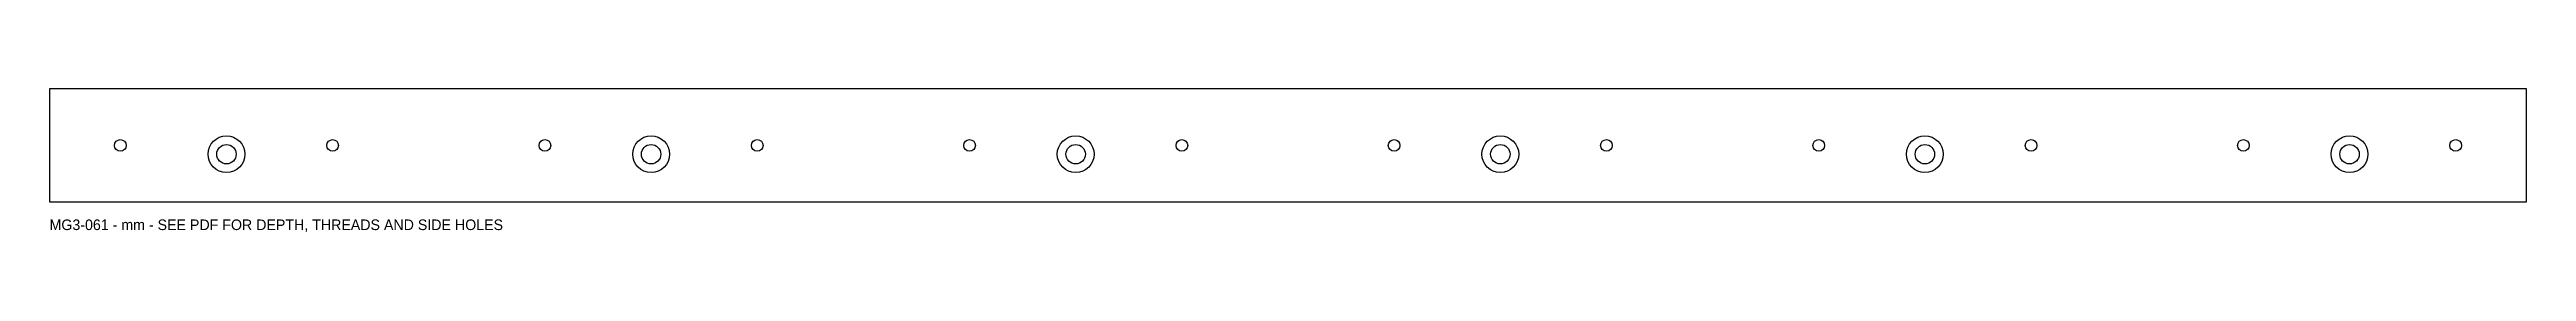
# Model space of a CAD drawing. Header units: millimetres. Extents: x 0 to 700, y -9 to 32.
import ezdxf

# ---------------------------------------------------------------- set-up
doc = ezdxf.new("R2010")
doc.units = ezdxf.units.MM
for name, color, linetype in [('NOTES', 2, 'Continuous'), ('OUTLINE', 7, 'Continuous'), ('REFERENCE_CSK', 5, 'Continuous'), ('TAP_PILOT', 1, 'Continuous'), ('THROUGH', 3, 'Continuous')]:
    doc.layers.add(name, color=color, linetype=linetype)

msp = doc.modelspace()

# ---------------------------------------------------------------- linework, layer by layer
at = {"layer": 'OUTLINE'}
msp.add_lwpolyline([(0, 0), (700, 0), (700, 32), (0, 32)], close=True, dxfattribs=at)
at = {"layer": 'REFERENCE_CSK'}
for centre in [(50, 13.5), (170, 13.5), (290, 13.5), (410, 13.5), (530, 13.5), (650, 13.5)]:
    msp.add_circle(centre, 5.2, dxfattribs=at)
at = {"layer": 'TAP_PILOT'}
for centre in [(20, 16), (80, 16), (140, 16), (200, 16), (260, 16), (320, 16), (380, 16), (440, 16), (500, 16), (560, 16), (620, 16), (680, 16)]:
    msp.add_circle(centre, 1.65, dxfattribs=at)
at = {"layer": 'THROUGH'}
for centre in [(50, 13.5), (170, 13.5), (290, 13.5), (410, 13.5), (530, 13.5), (650, 13.5)]:
    msp.add_circle(centre, 2.75, dxfattribs=at)

# ---------------------------------------------------------------- texts
at = {"layer": 'NOTES'}
msp.add_text('MG3-061 - mm - SEE PDF FOR DEPTH, THREADS AND SIDE HOLES', height=3, dxfattribs=at).set_placement((0, -8))

doc.saveas('drawing.dxf')
